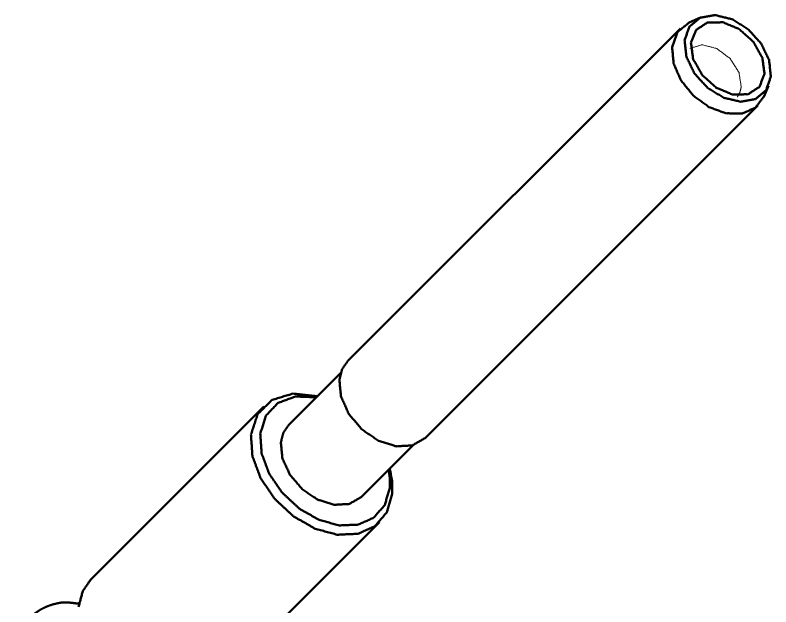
# Paper-space layout 'Layout1' of a CAD drawing. Header units: millimetres. Extents: x 0 to 420, y 0 to 297.
# Drawn here: x 213.75 to 235.9, y 105.28 to 122.63 of the extents above; entities that cross this region are included whole.
import ezdxf

# ---------------------------------------------------------------- set-up
doc = ezdxf.new("R2010")
doc.units = ezdxf.units.MM
doc.layers.add('170', color=7, linetype='Continuous', true_color=0xffffff)

psp = doc.layouts.get("Layout1")

# ---------------------------------------------------------------- linework, layer by layer
at = {"layer": '170', "color": 155, "linetype": 'Continuous', "lineweight": 50}
for p, q in [((233.828, 122.558), (233.505, 122.417)), ((233.249, 122.244), (223.499, 112.494)), ((235.685, 120.237), (235.826, 120.561)), ((225.762, 110.232), (235.512, 119.982)), ((223.292, 112.145), (221.77, 110.624)), ((221.034, 111.16), (215.984, 106.11)), ((223.891, 108.502), (225.413, 110.024)), ((219.378, 102.716), (224.428, 107.766))]:
    psp.add_line(p, q, dxfattribs=at)
for points, knots in [([(235.895, 120.832), (235.843, 121.313), (235.607, 121.803), (235.222, 122.225), (234.747, 122.516), (234.255, 122.632), (233.819, 122.554), (233.507, 122.295), (233.367, 121.894)], [0, 0, 0.123128, 0.261211, 0.406432, 0.547998, 0.676607, 0.789008, 0.892025, 1, 1]), ([(233.001, 121.693), (233.158, 122.135), (233.505, 122.417)], [0, 0, 0.511467, 1, 1]), ([(235.709, 120.91), (235.645, 121.381), (235.381, 121.849), (234.967, 122.221), (234.488, 122.422), (234.036, 122.414), (233.703, 122.198), (233.553, 121.816)], [0, 0, 0.14208, 0.302582, 0.468494, 0.623907, 0.758743, 0.87752, 1, 1]), ([(233.367, 121.894), (233.418, 121.413), (233.654, 120.923), (234.039, 120.501), (234.514, 120.21), (235.007, 120.094), (235.442, 120.172), (235.754, 120.431), (235.895, 120.832)], [0, 0, 0.123131, 0.261213, 0.406432, 0.548002, 0.676607, 0.789012, 0.892025, 1, 1]), ([(233.553, 121.816), (233.616, 121.345), (233.881, 120.877), (234.294, 120.505), (234.774, 120.304), (235.225, 120.312), (235.559, 120.528), (235.709, 120.91)], [0, 0, 0.142081, 0.302583, 0.468492, 0.623905, 0.758742, 0.877525, 1, 1]), ([(235.685, 120.237), (235.436, 119.914), (235.05, 119.746), (234.578, 119.754), (234.081, 119.937), (233.622, 120.273), (233.262, 120.716), (233.045, 121.211), (233.001, 121.693)], [0, 0, 0.10215, 0.207456, 0.325601, 0.458301, 0.600504, 0.743629, 0.878807, 1, 1]), ([(223.499, 112.494), (223.331, 112.249), (223.251, 111.943)], [0, 0, 0.485041, 1, 1]), ([(223.251, 111.943), (223.3, 111.443), (223.533, 110.932), (223.918, 110.481), (224.401, 110.151), (224.916, 109.99), (225.392, 110.018), (225.762, 110.232)], [0, 0, 0.136259, 0.288596, 0.449487, 0.608161, 0.754645, 0.883919, 1, 1]), ([(220.661, 110.333), (220.856, 110.934), (221.285, 111.353), (221.894, 111.536), (222.607, 111.46)], [0, 0, 0.244759, 0.476541, 0.72253, 1, 1]), ([(222.575, 111.428), (221.967, 111.452), (221.455, 111.264), (221.097, 110.886), (220.934, 110.36)], [0, 0, 0.273584, 0.518498, 0.752384, 1, 1]), ([(221.77, 110.624), (221.612, 110.393), (221.537, 110.107)], [0, 0, 0.485037, 1, 1]), ([(224.8, 108.593), (224.64, 108.053), (224.293, 107.65), (223.793, 107.425), (223.189, 107.399), (222.54, 107.575), (221.91, 107.936), (221.36, 108.447), (220.944, 109.057), (220.703, 109.707), (220.661, 110.333)], [0, 0, 0.087357, 0.169706, 0.254654, 0.348297, 0.452445, 0.56495, 0.681171, 0.795505, 0.902834, 1, 1]), ([(220.934, 110.36), (220.972, 109.786), (221.193, 109.191), (221.574, 108.632), (222.078, 108.164), (222.656, 107.833), (223.251, 107.671), (223.805, 107.694), (224.263, 107.901), (224.581, 108.27), (224.728, 108.766)], [0, 0, 0.097166, 0.204495, 0.318828, 0.435051, 0.547553, 0.651705, 0.745349, 0.830293, 0.912641, 1, 1]), ([(221.537, 110.107), (221.583, 109.638), (221.801, 109.159), (222.162, 108.736), (222.615, 108.427), (223.098, 108.275), (223.544, 108.302), (223.891, 108.502)], [0, 0, 0.136258, 0.288593, 0.44949, 0.608161, 0.754643, 0.883918, 1, 1]), ([(224.728, 108.766), (224.733, 109.031), (224.696, 109.307)], [0, 0, 0.487015, 1, 1]), ([(224.728, 109.339), (224.8, 108.957), (224.8, 108.593)], [0, 0, 0.516046, 1, 1]), ([(215.984, 106.11), (215.731, 105.742), (215.611, 105.283)], [0, 0, 0.485032, 1, 1]), ([(214.344, 102.173), (214.254, 102.3), (214.172, 102.43), (214.096, 102.562), (214.028, 102.696), (213.996, 102.763), (213.966, 102.832), (213.938, 102.9), (213.912, 102.969), (213.865, 103.105), (213.827, 103.241), (213.795, 103.376), (213.772, 103.511), (213.768, 103.545), (213.764, 103.578), (213.76, 103.611), (213.757, 103.645), (213.753, 103.71), (213.75, 103.775), (213.752, 103.903), (213.762, 104.027), (213.78, 104.148), (213.806, 104.267), (213.822, 104.324), (213.839, 104.381), (213.859, 104.436), (213.88, 104.49), (213.928, 104.594), (213.982, 104.694), (214.012, 104.741), (214.044, 104.788), (214.06, 104.811), (214.077, 104.833), (214.095, 104.856), (214.112, 104.877), (214.187, 104.961), (214.267, 105.037), (214.353, 105.108), (214.445, 105.171), (214.493, 105.201), (214.543, 105.228), (214.568, 105.241), (214.594, 105.254), (214.62, 105.267), (214.646, 105.279), (214.754, 105.322), (214.866, 105.358), (214.982, 105.386), (215.101, 105.408)], [0, 0, 0.038292, 0.076055, 0.11339, 0.150382, 0.16878, 0.187119, 0.20532, 0.22331, 0.258715, 0.293439, 0.327576, 0.361212, 0.369558, 0.377868, 0.386122, 0.394314, 0.410517, 0.426495, 0.457844, 0.488509, 0.518646, 0.548394, 0.563112, 0.577659, 0.592049, 0.606304, 0.634475, 0.662335, 0.676201, 0.690044, 0.696965, 0.703887, 0.710813, 0.717727, 0.745188, 0.772484, 0.799784, 0.827249, 0.841106, 0.855067, 0.862092, 0.869157, 0.876255, 0.883387, 0.912008, 0.940907, 0.970198, 1, 1]), ([(215.623, 105.377), (215.358, 105.407), (215.101, 105.408)], [0, 0, 0.509187, 1, 1])]:
    psp.add_open_spline(points, degree=1, knots=knots, dxfattribs=at)
at = {"layer": '170', "color": 155, "linetype": 'Continuous', "lineweight": 13}
for points, knots in [([(233.519, 121.656), (233.877, 121.763), (234.307, 121.654), (234.701, 121.358), (234.962, 120.948), (235.026, 120.525)], [0, 0, 0.168073, 0.367213, 0.588851, 0.807599, 1, 1]), ([(235.026, 120.525), (234.986, 120.366), (234.909, 120.232)], [0, 0, 0.513664, 1, 1])]:
    psp.add_open_spline(points, degree=1, knots=knots, dxfattribs=at)

doc.saveas('drawing.dxf')
